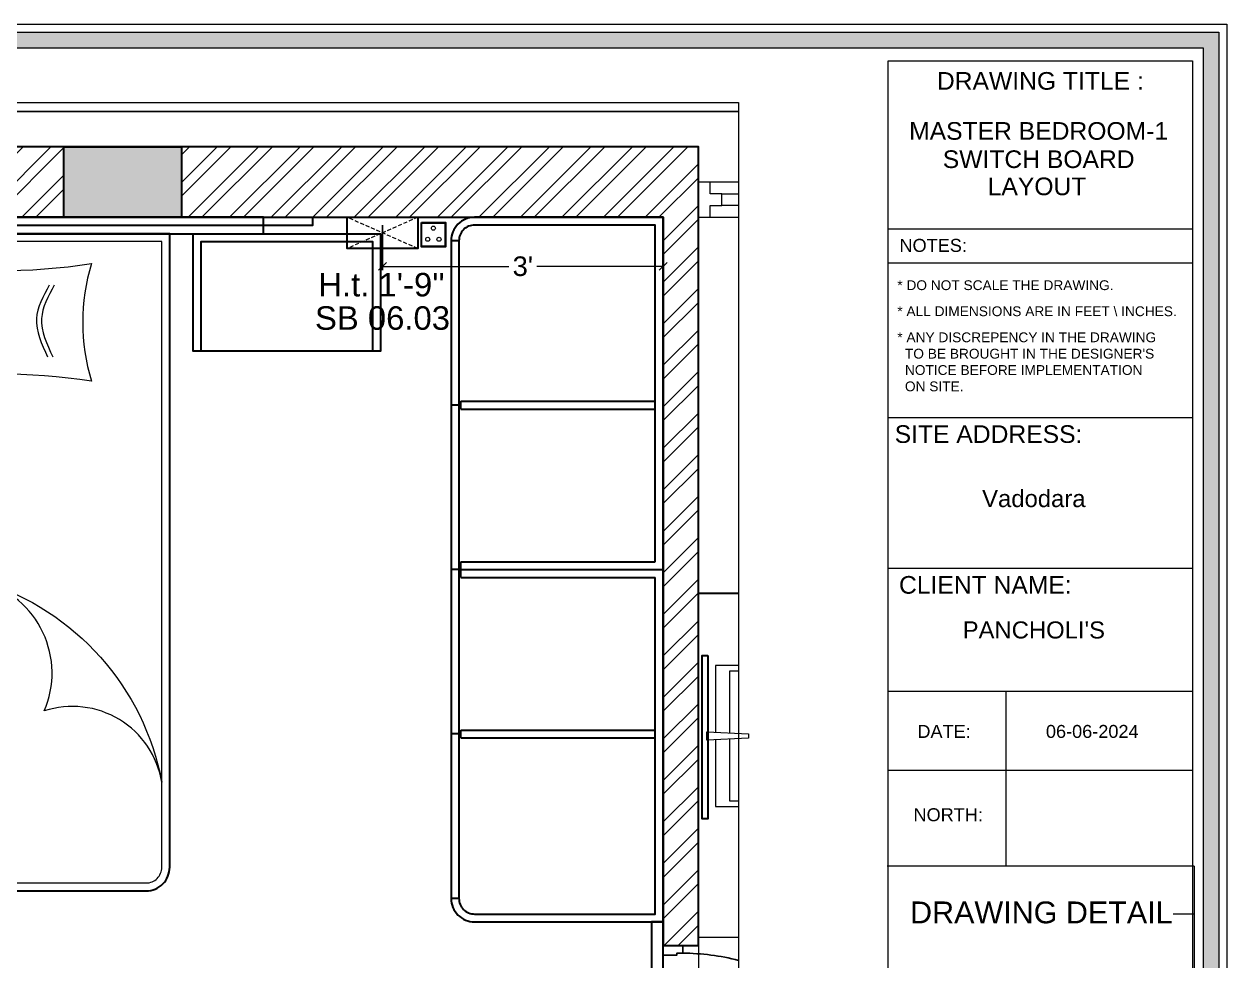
# Model space of a CAD drawing. Header units: millimetres. Extents: x 56222 to 3066687, y -650199 to -121287.
# Drawn here: x 131785.9 to 131939.5, y -184229.8 to -184110.1 of the extents above; entities that cross this region are included whole.
import ezdxf
from ezdxf.enums import TextEntityAlignment as Align

# ---------------------------------------------------------------- set-up
doc = ezdxf.new("R2010")
doc.units = ezdxf.units.MM
doc.header["$MEASUREMENT"] = 0
doc.header["$PDMODE"] = 35
for name, pattern in [('DASHED', [0.75, 0.5, -0.25]), ('DASHED2', [0.375, 0.25, -0.125]), ('DASHEDX2', [1.5, 1, -0.5])]:
    doc.linetypes.add(name, pattern=pattern)
doc.layers.get('Defpoints').update_dxf_attribs({"color": 220})
doc.layers.add('AR ELE-5', color=134, linetype='Continuous')
doc.layers.add('AR HATCH-7', color=7, linetype='Continuous')
for name, color, linetype, lineweight in [('COLUMN', 1, 'Continuous', 30), ('dim05', 1, 'Continuous', 13), ('Dimension', 10, 'DASHEDX2', 20), ('el', 7, 'Continuous', 20), ('ELEC-wires', 1, 'DASHED2', 13), ('Electrical', 84, 'Continuous', 30), ('ELEVATION', 250, 'Continuous', 9), ('FIRST FLOOR', 7, 'Continuous', 9), ('FIRST FLOOR ( DW_RAIL )', 7, 'Continuous', 9), ('FIRST FLOOR_( PLine )_', 251, 'Continuous', 30), ('FURNITURE', 32, 'Continuous', 9), ('FURNITURE-1', 252, 'Continuous', 13), ('hatch-rcc', 251, 'Continuous', 9), ('NAME PLATE', 7, 'Continuous', 25), ('wall', 7, 'Continuous', 30)]:
    doc.layers.add(name, color=color, linetype=linetype, lineweight=lineweight)
doc.layers.add('XX~SLAB ( PLINE )', color=251, linetype='Continuous', plot=False)
doc.styles.add('Arial', font='arial.ttf')
doc.styles.get("Standard").update_dxf_attribs({"font": 'arial.ttf', "height": 6})
doc.dimstyles.new('ISO-25', dxfattribs={"dimtxt": 2.5, "dimasz": 1, "dimexe": 0.5, "dimexo": 1, "dimtad": 0, "dimdec": 1, "dimlunit": 4, "dimtxsty": 'Standard', "dimblk": 'OBLIQUE', "dimcen": 2.5, "dimclrd": 1, "dimclre": 1, "dimclrt": 5, "dimadec": 0, "dimazin": 0, "dimtfac": 1, "dimtdec": 1, "dimtmove": 0, "dimatfit": 3, "dimfxl": 1, "dimlwd": -1, "dimarcsym": 0})

# ---------------------------------------------------------------- blocks, each defined once
blk = doc.blocks.new('MASTER')
at = {"layer": 'FURNITURE', "color": 9, "lineweight": 30, "true_color": 0xc7c8ca}
for p, q in [((131504.12, -184065.94), (131503.12, -184065.94)), ((131504.12, -184086.94), (131503.12, -184086.94)), ((131504.37, -184086.44), (131529.19, -184086.44)), ((131504.37, -184087.44), (131504.37, -184086.44)), ((131504.37, -184087.44), (131529.19, -184087.44)), ((131504.37, -184106.94), (131529.19, -184106.94)), ((131504.37, -184108.94), (131504.37, -184106.94)), ((131504.12, -184107.94), (131503.12, -184107.94)), ((131504.37, -184107.94), (131530.19, -184107.94)), ((131504.37, -184108.94), (131529.19, -184108.94)), ((131504.12, -184128.94), (131503.12, -184128.94)), ((131504.37, -184128.44), (131529.19, -184128.44)), ((131504.37, -184129.44), (131504.37, -184128.44)), ((131504.37, -184129.44), (131529.19, -184129.44)), ((131504.12, -184149.94), (131503.12, -184149.94))]:
    blk.add_line(p, q, dxfattribs=at)
for points in [[(131378.19, -184065.04), (131479.19, -184065.04), (131479.19, -184062.94), (131378.19, -184062.94)], [(131440.44, -184062.94), (131485.44, -184062.94), (131485.44, -184063.99), (131440.44, -184063.99)], [(131470.19, -184065.04), (131494.1, -184065.04), (131494.1, -184080.03), (131470.19, -184080.03)], [(131528.69, -184213.94), (131453.19, -184213.94), (131453.19, -184215.94), (131530.19, -184215.94), (131530.19, -184213.94), (131530.19, -184213.94), (131530.19, -184152.94), (131528.69, -184152.94)]]:
    blk.add_lwpolyline(points, close=True, dxfattribs=at)
for points in [[(131503.12, -184065.94), (131503.12, -184149.94, 0.414214), (131506.12, -184152.94), (131530.19, -184152.94), (131530.19, -184062.94), (131506.12, -184062.94, 0.414214)], [(131390.19, -184148.97), (131464.19, -184148.97, 0.414214), (131467.19, -184145.97), (131467.19, -184065.04), (131387.19, -184065.04), (131387.19, -184145.97, 0.414214)]]:
    blk.add_lwpolyline(points, format="xyb", close=True, dxfattribs=at)
blk.add_lwpolyline([(131529.19, -184106.94), (131529.19, -184063.94), (131506.12, -184063.94, 0.414214), (131504.12, -184065.94), (131504.12, -184149.94, 0.414214), (131506.12, -184151.94), (131529.19, -184151.94), (131529.19, -184108.94)], format="xyb", dxfattribs=at)
at = {"layer": 'FURNITURE', "color": 9, "true_color": 0xc7c8ca}
for points in [[(131390.19, -184147.97), (131464.19, -184147.97, 0.414214), (131466.19, -184145.97), (131466.19, -184066.04), (131388.19, -184066.04), (131388.19, -184145.97, 0.414214)], [(131451.18, -184125.99, 0.451075), (131443.39, -184109.47, -0.277658), (131466.19, -184135.11, 0.459377), (131451.18, -184125.99)]]:
    blk.add_lwpolyline(points, format="xyb", close=True, dxfattribs=at)
at = {"layer": 'FURNITURE', "color": 9, "lineweight": 30, "true_color": 0xc7c8ca}
blk.add_lwpolyline([(131471.19, -184080.03), (131471.19, -184066.04), (131493.1, -184066.04), (131493.1, -184080.03)], dxfattribs=at)
at = {"layer": 'FURNITURE', "color": 9, "true_color": 0xc7c8ca, "elevation": -0.01}
blk.add_lwpolyline([(131433.2, -184083.86, 0.100586), (131433.2, -184068.86, 0.075726), (131457.2, -184068.86, 0.148967), (131457.2, -184083.86, 0.074116)], format="xyb", close=True, dxfattribs=at)
at = {"layer": 'FURNITURE', "color": 9, "true_color": 0xc7c8ca}
for points in [[(131451.82, -184071.6, -0.01), (131451.04, -184073.02, -0.01), (131449.41, -184076.01, -0.01), (131450.85, -184079.13, -0.01), (131451.61, -184080.77, -0.01)], [(131452.46, -184071.6, -0.01), (131451.69, -184073.02, -0.01), (131450.06, -184076.01, -0.01), (131451.5, -184079.13, -0.01), (131452.26, -184080.77, -0.01)]]:
    blk.add_open_spline(points, degree=3, knots=[0, 0, 0, 0, 4.577917, 9.671137, 9.671137, 9.671137, 9.671137], dxfattribs=at)
blk = doc.blocks.new('6616')
at = {"color": 242, "linetype": 'DASHED', "true_color": 0xcd2027}
for p, q in [((386784.79, -36915.77), (386775.78, -36911.78)), ((386784.79, -36911.78), (386775.78, -36915.77))]:
    blk.add_line(p, q, dxfattribs=at)
at = {"layer": 'ELEC-wires', "color": 5, "linetype": 'ByBlock', "lineweight": 30, "ltscale": 4}
blk.add_lwpolyline([(386775.78, -36911.78), (386784.79, -36911.78), (386784.79, -36915.77), (386775.78, -36915.77)], close=True, dxfattribs=at)
blk = doc.blocks.new('_Oblique')
at = {"layer": 'wall', "color": 0, "lineweight": -2}
blk.add_line((-0.5, -0.5), (0.5, 0.5), dxfattribs=at)
blk = doc.blocks.new('*D202')
at = {"layer": 'Defpoints', "color": 0, "lineweight": 30, "transparency": 16777216}
for p in [(131831.66, -184134.81), (131867.49, -184134.81), (131867.49, -184141.08)]:
    blk.add_point(p, dxfattribs=at)
at = {"layer": 'dim05', "color": 1, "linetype": 'Continuous', "lineweight": -2, "transparency": 16777216}
for p, q in [((131831.66, -184135.81), (131831.66, -184141.58)), ((131867.49, -184135.81), (131867.49, -184141.58))]:
    blk.add_line(p, q, dxfattribs=at)
at = {"layer": 'dim05', "color": 1, "linetype": 'Continuous', "transparency": 16777216}
for p, q in [((131831.66, -184141.08), (131847.8, -184141.08)), ((131867.49, -184141.08), (131851.35, -184141.08))]:
    blk.add_line(p, q, dxfattribs=at)
at = {"layer": 'dim05', "color": 1, "transparency": 16777216, "rotation": 180}
blk.add_blockref('_Oblique', (131831.66, -184141.08), dxfattribs=at)
at = {"layer": 'dim05', "color": 1, "transparency": 16777216}
blk.add_blockref('_Oblique', (131867.49, -184141.08), dxfattribs=at)
at = {"layer": 'dim05', "color": 5, "lineweight": 25, "transparency": 16777216, "insert": (131849.58, -184141.08), "char_height": 2.5, "attachment_point": 5, "style": 'Arial'}
blk.add_mtext("3'", dxfattribs=at)
blk = doc.blocks.new('erfer')
at = {"layer": 'hatch-rcc', "lineweight": 30}
blk.add_lwpolyline([(1905.9, -1304.21), (1908.38, -1304.21), (1908.38, -1306.73), (1905.9, -1306.73)], close=True, dxfattribs=at)
at = {"layer": 'hatch-rcc'}
blk.add_lwpolyline([(1905.96, -1304.28), (1908.31, -1304.28), (1908.31, -1306.66), (1905.96, -1306.66)], close=True, dxfattribs=at)
for centre in [(1907.14, -1304.81), (1906.56, -1305.95), (1907.72, -1305.95)]:
    blk.add_circle(centre, 0.211, dxfattribs=at)

msp = doc.modelspace()

# ---------------------------------------------------------------- hatches: boundary and pattern name
at = {"layer": 'AR HATCH-7', "lineweight": 9, "true_color": 0x939598}
h = msp.add_hatch(dxfattribs=at)
h.set_pattern_fill('ANSI32', color=252, scale=10)
h.set_pattern_definition([(45, (638.0416, -908.0278), (-2.65165043, 2.65165043), []), (45, (639.8094, -908.0278), (-2.65165043, 2.65165043), [])])
h.paths.add_polyline_path([(131871.99, -184271.31), (131867.49, -184271.31), (131867.49, -184285.81), (131867.49, -184287.81), (131790.49, -184287.81), (131790.49, -184301.3), (131794.99, -184301.3), (131794.99, -184292.31), (131867.49, -184292.31), (131867.49, -184301.3), (131871.99, -184301.3), (131871.99, -184292.31)])
h.paths.add_polyline_path([(131790.99, -184125.81), (131711.49, -184125.81), (131711.49, -184134.81), (131790.99, -184134.81)])
h.paths.add_polyline_path([(131871.99, -184125.81), (131867.49, -184125.81), (131805.99, -184125.81), (131805.99, -184134.81), (131822.74, -184134.81), (131867.49, -184134.81), (131867.49, -184224.81), (131867.49, -184227.81), (131869.99, -184227.81), (131871.99, -184227.81)])
h.paths.add_polyline_path([(131871.99, -184256.31), (131871.99, -184255.81), (131867.49, -184255.81), (131867.49, -184271.31), (131871.99, -184271.31)])
h.paths.add_polyline_path([(131686.49, -184266.81), (131681.99, -184266.81), (131681.99, -184287.81), (131671.02, -184287.81), (131671.02, -184292.31), (131729.99, -184292.31), (131729.99, -184287.81), (131686.49, -184287.81)])
h.paths.add_polyline_path([(131730.99, -184287.81), (131730.99, -184292.31)], flags=17)
h.paths.add_polyline_path([(131746.49, -184287.81), (131746.49, -184292.31), (131754.49, -184292.31), (131754.49, -184289.31), (131754.49, -184287.81)])
at = {"layer": 'AR HATCH-7', "lineweight": 15, "true_color": 0x939598}
h = msp.add_hatch(dxfattribs=at)
h.set_pattern_fill('AR-CONC', color=252, angle=45)
h.set_pattern_definition([(95, (638.0416, -71.869), (5.51551999, 4.62807079), [0.75, -8.25]), (40, (638.042, -71.869), (-6.29992167, 4.3376815), [0.6, -6.6]), (145.4514445, (638.501, -71.4834), (-0.78440164, 8.96575221), [0.63740192, -7.01142112]), (91.1842, (636.627, -70.455), (8.71693388, 6.37613776), [1.125, -12.375]), (141.6356355, (637.354, -69.923), (-0.2790007, 13.4971167), [0.9561034, -10.5171376]), (36.184164, (636.627, -70.455), (-0.2790007, 13.4971167), [0.9, -9.9]), (66, (637.688, -70.101), (7.06771572, 1.37382476), [0.75, -8.25]), (11, (637.688, -70.101), (-3.40708593, 6.84808435), [0.6, -6.6]), (116.4514447, (638.277, -69.987), (3.66062975, 8.22190906), [0.6374019, -7.01142112]), (82.5, (638.0416, -71.869), (-2.267931853, 2.439898176), [0, -6.52, 0, -6.7, 0, -6.625]), (52.5, (638.0416, -71.869), (-0.92872942, 4.6490945), [0, -3.82, 0, -6.37, 0, -2.525]), (12.5, (636.4648, -73.446), (3.934181673, 3.615207618), [0, -2.5, 0, -7.8, 0, -10.35]), (2.5, (635.7577, -74.153), (3.41589983, 4.83159807), [0, -3.25, 0, -5.18, 0, -7.35])])
h.paths.add_polyline_path([(131746.49, -184283.31), (131729.99, -184283.31), (131729.99, -184292.31), (131746.49, -184292.31)])
h.paths.add_polyline_path([(131805.99, -184125.81), (131790.99, -184125.81), (131790.99, -184134.81), (131805.99, -184134.81)])
at = {"layer": 'Dimension', "linetype": 'Continuous', "true_color": 0xd39e00}
h = msp.add_hatch(color=42, dxfattribs=at)
h.paths.add_polyline_path([(131649.32, -184111.15), (131649.32, -184314.66), (131938.46, -184314.66), (131938.46, -184111.15)])
h.paths.add_polyline_path([(131651.35, -184113.18), (131936.43, -184113.18), (131936.43, -184312.63), (131651.35, -184312.63)], flags=16)

# ---------------------------------------------------------------- linework, layer by layer
msp.add_lwpolyline([(131869.99, -184227.81), (131869.99, -184228.81), (131869.24, -184228.81), (131869.24, -184229.06), (131867.49, -184229.06), (131867.49, -184227.81)], close=True)
at = {"layer": 'AR ELE-5', "linetype": 'ByBlock', "ltscale": 15}
msp.add_arc((131869.98, -184256.85), 28.04, 75.252, 89.9653, dxfattribs=at)
at = {"layer": 'COLUMN'}
msp.add_lwpolyline([(131805.99, -184125.81), (131805.99, -184134.81), (131790.99, -184134.81), (131790.99, -184125.81)], close=True, dxfattribs=at)
at = {"layer": 'Dimension', "color": 42, "linetype": 'Continuous', "true_color": 0xd39e00}
for p, q in [((131935.06, -184136.31), (131896.21, -184136.31)), ((131935.06, -184140.69), (131896.21, -184140.69)), ((131935.06, -184160.44), (131896.21, -184160.44)), ((131935.06, -184179.69), (131896.21, -184179.69)), ((131935.06, -184195.39), (131896.21, -184195.39)), ((131911.24, -184195.39), (131911.24, -184217.69)), ((131935.06, -184205.48), (131896.21, -184205.48)), ((131935.29, -184217.69), (131896.09, -184217.69)), ((131935.29, -184217.69), (131935.29, -184253.2)), ((131932.59, -184223.78), (131935.29, -184223.78))]:
    msp.add_line(p, q, dxfattribs=at)
for points in [[(131648.31, -184110.13), (131939.48, -184110.13), (131939.48, -184315.68), (131648.31, -184315.68)], [(131649.32, -184111.15), (131938.46, -184111.15), (131938.46, -184314.66), (131649.32, -184314.66)], [(131651.35, -184113.18), (131936.43, -184113.18), (131936.43, -184312.63), (131651.35, -184312.63)]]:
    msp.add_lwpolyline(points, close=True, dxfattribs=at)
at = {"layer": 'Dimension', "color": 42, "linetype": 'ByBlock', "true_color": 0xd39e00}
msp.add_lwpolyline([(131896.21, -184310.96), (131896.21, -184114.85), (131935.06, -184114.85), (131935.06, -184310.96)], close=True, dxfattribs=at)
at = {"layer": 'ELEVATION', "lineweight": 0}
msp.add_lwpolyline([(131877.12, -184120.14), (131877.12, -184301.3), (131671.02, -184301.3), (131671.02, -184120.14)], close=True, dxfattribs=at)
at = {"layer": 'FIRST FLOOR'}
for p, q in [((131871.99, -184125.81), (131871.99, -184280.31)), ((131686.49, -184134.81), (131867.49, -184134.81)), ((131867.49, -184134.81), (131867.49, -184227.81)), ((131871.99, -184134.81), (131877.12, -184134.81)), ((131867.49, -184227.81), (131871.99, -184227.81))]:
    msp.add_line(p, q, dxfattribs=at)
at = {"layer": 'FIRST FLOOR', "ltscale": 0.7}
msp.add_lwpolyline([(131671.02, -184121.31), (131877.12, -184121.31)], dxfattribs=at)
at = {"layer": 'FIRST FLOOR ( DW_RAIL )'}
for points in [[(131877.12, -184133.31), (131874.99, -184133.31), (131874.99, -184131.81), (131873.49, -184131.81), (131873.49, -184130.31), (131871.99, -184130.31), (131871.99, -184134.81), (131873.49, -184134.81), (131873.49, -184133.31), (131874.99, -184133.31), (131874.99, -184131.81), (131877.12, -184131.81)], [(131877.12, -184130.31), (131871.99, -184130.31), (131871.99, -184134.81), (131877.12, -184134.81)]]:
    msp.add_lwpolyline(points, dxfattribs=at)
at = {"layer": 'FIRST FLOOR_( PLine )_'}
for points in [[(131867.49, -184125.81), (131711.49, -184125.81), (131711.49, -184134.81), (131867.49, -184134.81)], [(131867.49, -184134.81), (131867.49, -184227.81), (131871.99, -184227.81), (131871.99, -184125.81), (131867.49, -184125.81)]]:
    msp.add_lwpolyline(points, dxfattribs=at)
at = {"layer": 'FURNITURE', "color": 5, "lineweight": 30, "ltscale": 10000}
msp.add_line((131871.99, -184182.81), (131877.12, -184182.81), dxfattribs=at)
at = {"layer": 'FURNITURE'}
for points in [[(131877.12, -184182.81), (131871.99, -184182.81), (131871.99, -184134.81), (131877.12, -184134.81)], [(131877.12, -184226.81), (131871.99, -184226.81), (131871.99, -184182.81), (131877.12, -184182.81)], [(131877.12, -184192.06), (131874.16, -184192.06), (131874.16, -184200.57)], [(131877.12, -184192.78), (131875.96, -184192.78), (131875.96, -184200.66)], [(131874.16, -184201.55), (131874.18, -184210.06), (131877.12, -184210.06)], [(131875.96, -184201.46), (131875.98, -184209.34), (131877.12, -184209.34)]]:
    msp.add_lwpolyline(points, dxfattribs=at)
at = {"layer": 'FURNITURE', "color": 5, "lineweight": 30, "ltscale": 10000}
msp.add_lwpolyline([(131873.2, -184190.77), (131873.2, -184211.64), (131872.46, -184211.64), (131872.46, -184190.77)], close=True, dxfattribs=at)
at = {"layer": 'FURNITURE'}
msp.add_lwpolyline([(131878.38, -184200.77), (131878.38, -184201.34), (131873.08, -184201.6), (131873.08, -184200.52)], close=True, dxfattribs=at)
at = {"layer": 'XX~SLAB ( PLINE )'}
msp.add_lwpolyline([(131671.02, -184121.31), (131877.12, -184121.31)], dxfattribs=at)

# ---------------------------------------------------------------- block references
at = {"layer": 'dim05', "color": 242, "lineweight": 30, "true_color": 0xcd2027}
msp.add_blockref('MASTER', (337.3, -71.87), dxfattribs=at)
at = {"layer": 'el', "color": 1}
msp.add_blockref('6616', (-254948.63, -147223.03), dxfattribs=at)
at = {"layer": 'FURNITURE-1', "xscale": 1.238949956506441, "yscale": 1.238949956506441, "zscale": 1.238949956506441}
msp.add_blockref('erfer', (129475.31, -182519.61), dxfattribs=at)

# ---------------------------------------------------------------- texts
at = {"layer": 'Electrical', "color": 240, "true_color": 0xed1f24, "transparency": 33554687, "style": 'Arial'}
msp.add_text("H.t. 1'-9''", height=3, dxfattribs=at).set_placement((131823.47, -184144.92, 2.6))
at = {"layer": 'Electrical', "color": 5, "transparency": 33554687, "style": 'Arial'}
msp.add_text('SB 06.03', height=3, dxfattribs=at).set_placement((131823.04, -184149.18, 2.6))
at = {"layer": 'NAME PLATE', "style": 'Arial'}
for s, height, p in [('DRAWING TITLE : ', 2.2539, (131916.09, -184118.52)), ('MASTER BEDROOM-1', 2.2539, (131915.43, -184124.91)), ('SWITCH BOARD', 2.2539, (131915.44, -184128.52)), ('LAYOUT', 2.254, (131915.23, -184131.99)), ('NOTES:', 1.656, (131901.97, -184139.23)), ('SITE ADDRESS:', 2.2539, (131909.04, -184163.63)), ('Vadodara', 2.179, (131914.82, -184171.83)), ('CLIENT NAME:', 2.2539, (131908.63, -184182.89)), ("PANCHOLI'S", 2.179, (131914.82, -184188.61)), ('DATE:', 1.656, (131903.36, -184201.31)), ('06-06-2024', 1.656, (131922.28, -184201.31)), ('NORTH:', 1.656, (131903.89, -184211.95)), ('DRAWING DETAIL', 2.7866, (131915.78, -184224.99))]:
    msp.add_text(s, height=height, dxfattribs=at).set_placement(p, align=Align.CENTER)
at = {"layer": 'NAME PLATE', "char_height": 1.2525, "width": 48.3925, "attachment_point": 1, "style": 'Arial'}
for s, insert in [('* DO NOT SCALE THE DRAWING.', (131897.39, -184142.86)), ('* ALL DIMENSIONS ARE IN FEET \\\\ INCHES.', (131897.39, -184146.19)), ("* ANY DISCREPENCY IN THE DRAWING \\P  TO BE BROUGHT IN THE DESIGNER'S\\P  NOTICE BEFORE IMPLEMENTATION \\P  ON SITE.", (131897.39, -184149.52))]:
    msp.add_mtext(s, dxfattribs=dict(at, insert=insert))

# ---------------------------------------------------------------- dimensions: what is measured, and where the dimension line sits
at = {"layer": 'dim05', "color": 27, "lineweight": 25, "true_color": 0x7d5120}
dim = msp.add_linear_dim(base=(131867.49, -184141.08), p1=(131831.66, -184134.81), p2=(131867.49, -184134.81), dimstyle='ISO-25', override={"dimtxsty": 'Arial', "dimtmove": 1}, dxfattribs=at)
dim.commit()
dim.dimension.update_dxf_attribs({"geometry": '*D202', "text_midpoint": (131849.58, -184141.08)})

doc.saveas('drawing.dxf')
